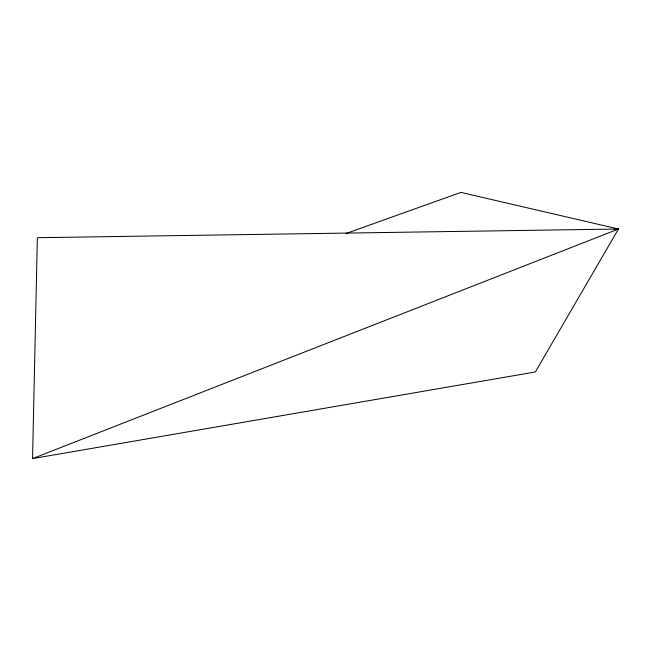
<?xml version="1.0" encoding="UTF-8"?>
<svg xmlns="http://www.w3.org/2000/svg" width="651" height="651" viewBox="0 0 651 651"><rect width="100%" height="100%" fill="white"/><g stroke="black" fill="none" stroke-linecap="round" stroke-linejoin="round"><path stroke-width="0.98" d="M32.55 458.605L37.359 237.705L618.45 229.022L535.334 371.981L32.55 458.605L618.45 229.022L460.9 192.395L346.039 233.514M614.414 229.494L618.45 229.022"/></g></svg>
